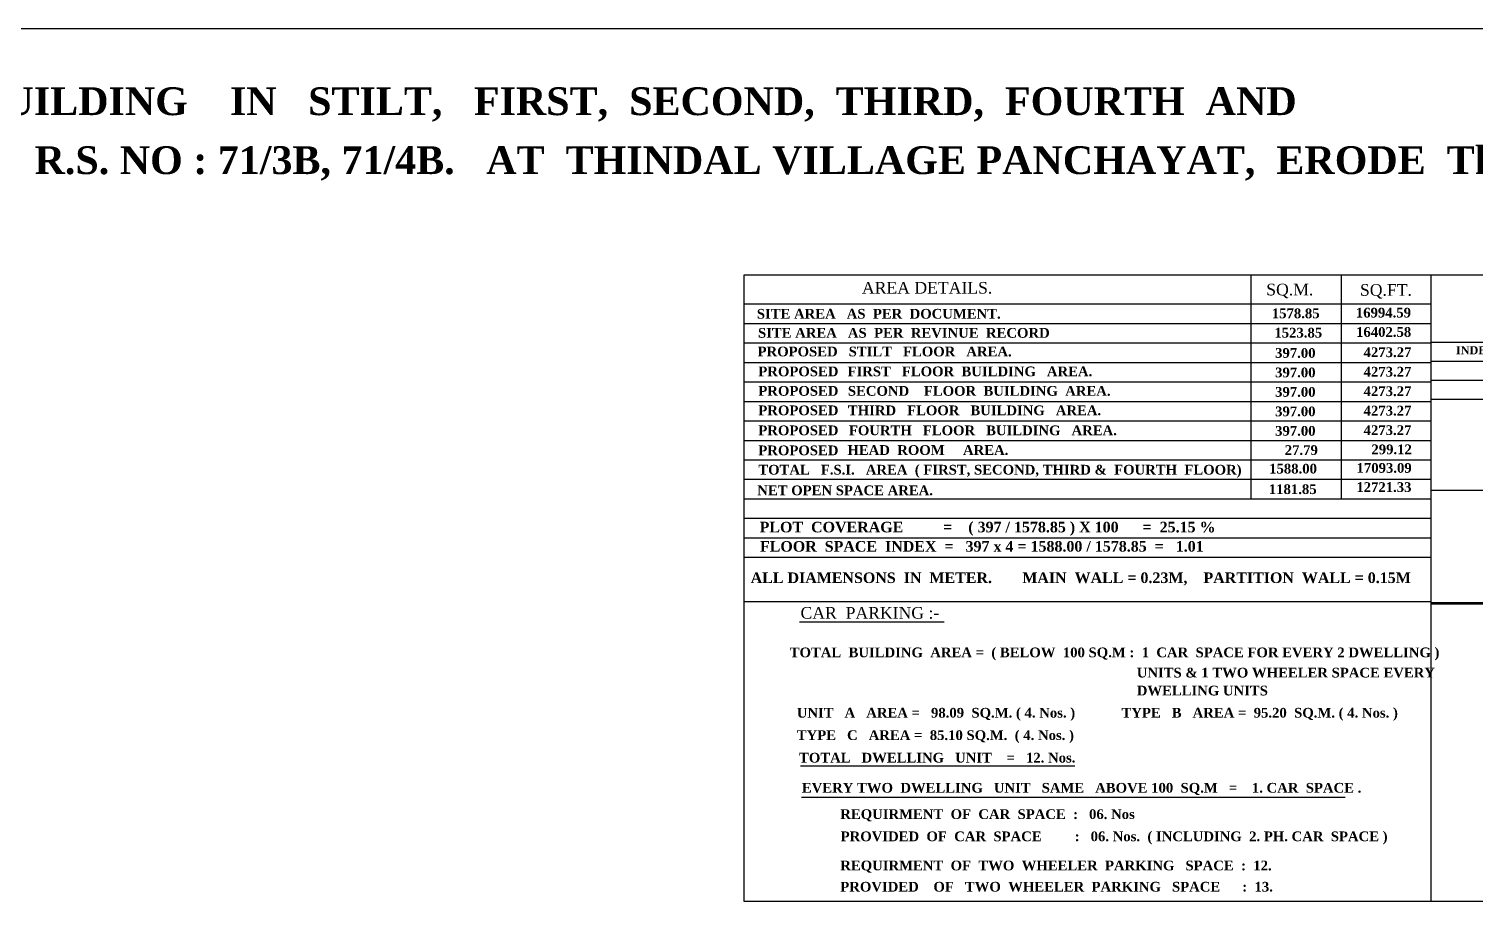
# Model space of a CAD drawing. Header units: metres. Extents: x 5 to 221, y 0 to 97.
# Drawn here: x 64.8 to 116.8, y 65.4 to 96.8 of the extents above; entities that cross this region are included whole.
import ezdxf

# ---------------------------------------------------------------- set-up
doc = ezdxf.new("R2010")
doc.units = ezdxf.units.M
doc.header["$LTSCALE"] = 0.015
doc.styles.get("Standard").update_dxf_attribs({"font": 'times.ttf'})
doc.styles.add('style4', font='timesbd.ttf', dxfattribs={"height": 0.25})

msp = doc.modelspace()

# ---------------------------------------------------------------- linework, layer by layer
at = {"lineweight": -2}
msp.add_line((184.753, 96.793), (5.005, 96.793), dxfattribs=at)
at = {"ltscale": 0.2}
for p, q in [((151.265, 87.944), (90.531, 87.944)), ((90.531, 87.944), (90.531, 76.203)), ((108.765, 87.944), (108.764, 79.907)), ((112.01, 87.944), (112.009, 79.907)), ((115.23, 87.944), (115.23, 65.449)), ((115.23, 86.907), (90.531, 86.907)), ((90.531, 86.207), (115.23, 86.207)), ((90.531, 86.207), (115.23, 86.207)), ((90.531, 85.507), (115.23, 85.507)), ((90.531, 85.507), (115.23, 85.507)), ((115.23, 85.531), (127.129, 85.531)), ((90.531, 84.807), (115.23, 84.807)), ((115.23, 84.851), (130.619, 84.851)), ((90.531, 84.107), (115.23, 84.107)), ((115.23, 84.171), (130.619, 84.171)), ((90.531, 83.407), (115.23, 83.407)), ((115.23, 83.491), (130.619, 83.491)), ((90.531, 82.707), (115.23, 82.707)), ((90.531, 82.707), (115.23, 82.707)), ((90.531, 82.007), (115.23, 82.007)), ((90.531, 81.307), (115.23, 81.307)), ((90.531, 80.607), (115.23, 80.607)), ((130.619, 80.201), (115.23, 80.201)), ((90.531, 79.907), (115.23, 79.907)), ((90.531, 79.207), (115.23, 79.207)), ((90.531, 78.507), (115.23, 78.507)), ((90.531, 77.807), (115.23, 77.807)), ((115.23, 76.203), (90.531, 76.203)), ((90.531, 76.203), (90.531, 65.449)), ((125.553, 76.172), (115.23, 76.172)), ((130.619, 76.123), (115.23, 76.123)), ((92.53, 75.48), (97.737, 75.48)), ((92.57, 70.305), (102.43, 70.305)), ((92.608, 69.185), (112.151, 69.185)), ((90.531, 65.449), (151.265, 65.449))]:
    msp.add_line(p, q, dxfattribs=at)

# ---------------------------------------------------------------- texts
at = {"lineweight": 40, "ltscale": 0.2, "style": 'style4'}
for s, p in [('                        PLAN  SHOWING  THE  PROPOSED   CONSTRUCTION    OF   R.C.C.  ROOF  BUILDING    IN   STILT,   FIRST,  SECOND,  THIRD,  FOURTH  AND   ', (0.012, 93.696)), ('OPEN  TERRACE  FLOOR  FOR   RESIDENTIAL  APARTMENT  PURPOSE    IN  R.S. NO : 71/3B, 71/4B.   AT  THINDAL VILLAGE PANCHAYAT,  ERODE  Tk. & Dt.  ', (8.848, 91.577))]:
    msp.add_text(s, height=1, dxfattribs=at).set_placement(p)
at = {"ltscale": 0.2}
for s, p in [('AREA DETAILS.', (94.778, 87.28)), ('SQ.M.', (109.314, 87.217)), ('SQ.FT.', (112.684, 87.202)), ('CAR  PARKING :-', (92.571, 75.597))]:
    msp.add_text(s, height=0.42, dxfattribs=at).set_placement(p)
at = {"ltscale": 0.2, "style": 'style4'}
for s, height, p in [('SITE AREA   AS  PER  DOCUMENT.', 0.35, (91, 86.381)), ('1578.85', 0.35, (109.515, 86.396)), ('16994.59', 0.35, (112.537, 86.422)), ('SITE AREA   AS  PER  REVINUE  RECORD', 0.35, (91.042, 85.695)), ('1523.85', 0.35, (109.607, 85.701)), ('16402.58', 0.35, (112.544, 85.727)), ('PROPOSED   STILT   FLOOR   AREA.', 0.35, (91.027, 85.025)), ('397.00', 0.35, (109.633, 84.973)), ('4273.27', 0.35, (112.815, 84.999)), ('INDEX :  SITE BOUNDARY', 0.29147, (116.131, 85.1)), ('PROPOSED', 0.35, (91.054, 84.31)), (' FIRST   FLOOR  BUILDING   AREA.', 0.35, (94.129, 84.31)), ('397.00', 0.35, (109.633, 84.273)), ('4273.27', 0.35, (112.815, 84.299)), ('PROPOSED', 0.35, (91.054, 83.61)), (' SECOND    FLOOR  BUILDING  AREA.', 0.35, (94.141, 83.61)), ('397.00', 0.35, (109.633, 83.573)), ('4273.27', 0.35, (112.815, 83.599)), ('PROPOSED', 0.35, (91.054, 82.91)), (' THIRD   FLOOR   BUILDING   AREA.', 0.35, (94.141, 82.91)), ('397.00', 0.35, (109.633, 82.873)), ('4273.27', 0.35, (112.815, 82.899)), ('PROPOSED', 0.35, (91.054, 82.191)), (' FOURTH   FLOOR   BUILDING   AREA.', 0.35, (94.178, 82.191)), ('397.00', 0.35, (109.633, 82.173)), ('4273.27', 0.35, (112.815, 82.199)), ('PROPOSED', 0.35, (91.054, 81.472)), ('HEAD  ROOM     AREA.', 0.35, (94.257, 81.484)), ('27.79', 0.35, (109.98, 81.483)), ('299.12', 0.35, (113.095, 81.509)), ('TOTAL   F.S.I.   AREA  ( FIRST, SECOND, THIRD &  FOURTH  FLOOR)', 0.35, (91.054, 80.777)), ('1588.00', 0.35, (109.419, 80.815)), ('17093.09', 0.35, (112.561, 80.841)), ('NET OPEN SPACE AREA.', 0.35, (91.017, 80.035)), ('1181.85', 0.35, (109.408, 80.077)), ('12721.33', 0.35, (112.553, 80.152)), ('PLOT  COVERAGE          =    ( 397 / 1578.85 ) X 100      =  25.15 %%%     ', 0.38, (91.1, 78.7)), ('FLOOR  SPACE  INDEX  =   397 x 4 = 1588.00 / 1578.85  =   1.01        ', 0.38, (91.113, 78.007)), ('ALL DIAMENSONS  IN  METER.', 0.38, (90.779, 76.879)), ('                    MAIN  WALL = 0.23M,    PARTITION  WALL = 0.15M', 0.38, (97.674, 76.879)), ('TOTAL  BUILDING  AREA =  ( BELOW  100 SQ.M :  1  CAR  SPACE FOR EVERY 2 DWELLING )', 0.35, (92.183, 74.211)), ('UNITS & 1 TWO WHEELER SPACE EVERY ', 0.35, (104.659, 73.484)), ('DWELLING UNITS', 0.35, (104.659, 72.839)), ('UNIT   A   AREA =   98.09  SQ.M. ( 4. Nos. ) ', 0.35, (92.437, 72.042)), ('TYPE   B   AREA =  95.20  SQ.M. ( 4. Nos. ) ', 0.35, (104.112, 72.042)), ('TYPE   C   AREA =  85.10 SQ.M.  ( 4. Nos. ) ', 0.35, (92.437, 71.237)), ('TOTAL   DWELLING   UNIT    =   12. Nos.', 0.35, (92.518, 70.427)), ('EVERY TWO  DWELLING   UNIT   SAME   ABOVE 100  SQ.M   =    1. CAR  SPACE .', 0.35, (92.62, 69.345)), ('REQUIRMENT  OF  CAR  SPACE  :   06. Nos', 0.35, (94.001, 68.398)), ('PROVIDED  OF  CAR  SPACE         :   06. Nos.  ( INCLUDING  2. PH. CAR  SPACE ) ', 0.35, (94.014, 67.6)), ('REQUIRMENT  OF  TWO  WHEELER  PARKING   SPACE  :  12.', 0.35, (94.001, 66.552)), ('PROVIDED    OF   TWO  WHEELER  PARKING   SPACE      :  13.', 0.35, (94.001, 65.789))]:
    msp.add_text(s, height=height, dxfattribs=at).set_placement(p)

doc.saveas('drawing.dxf')
